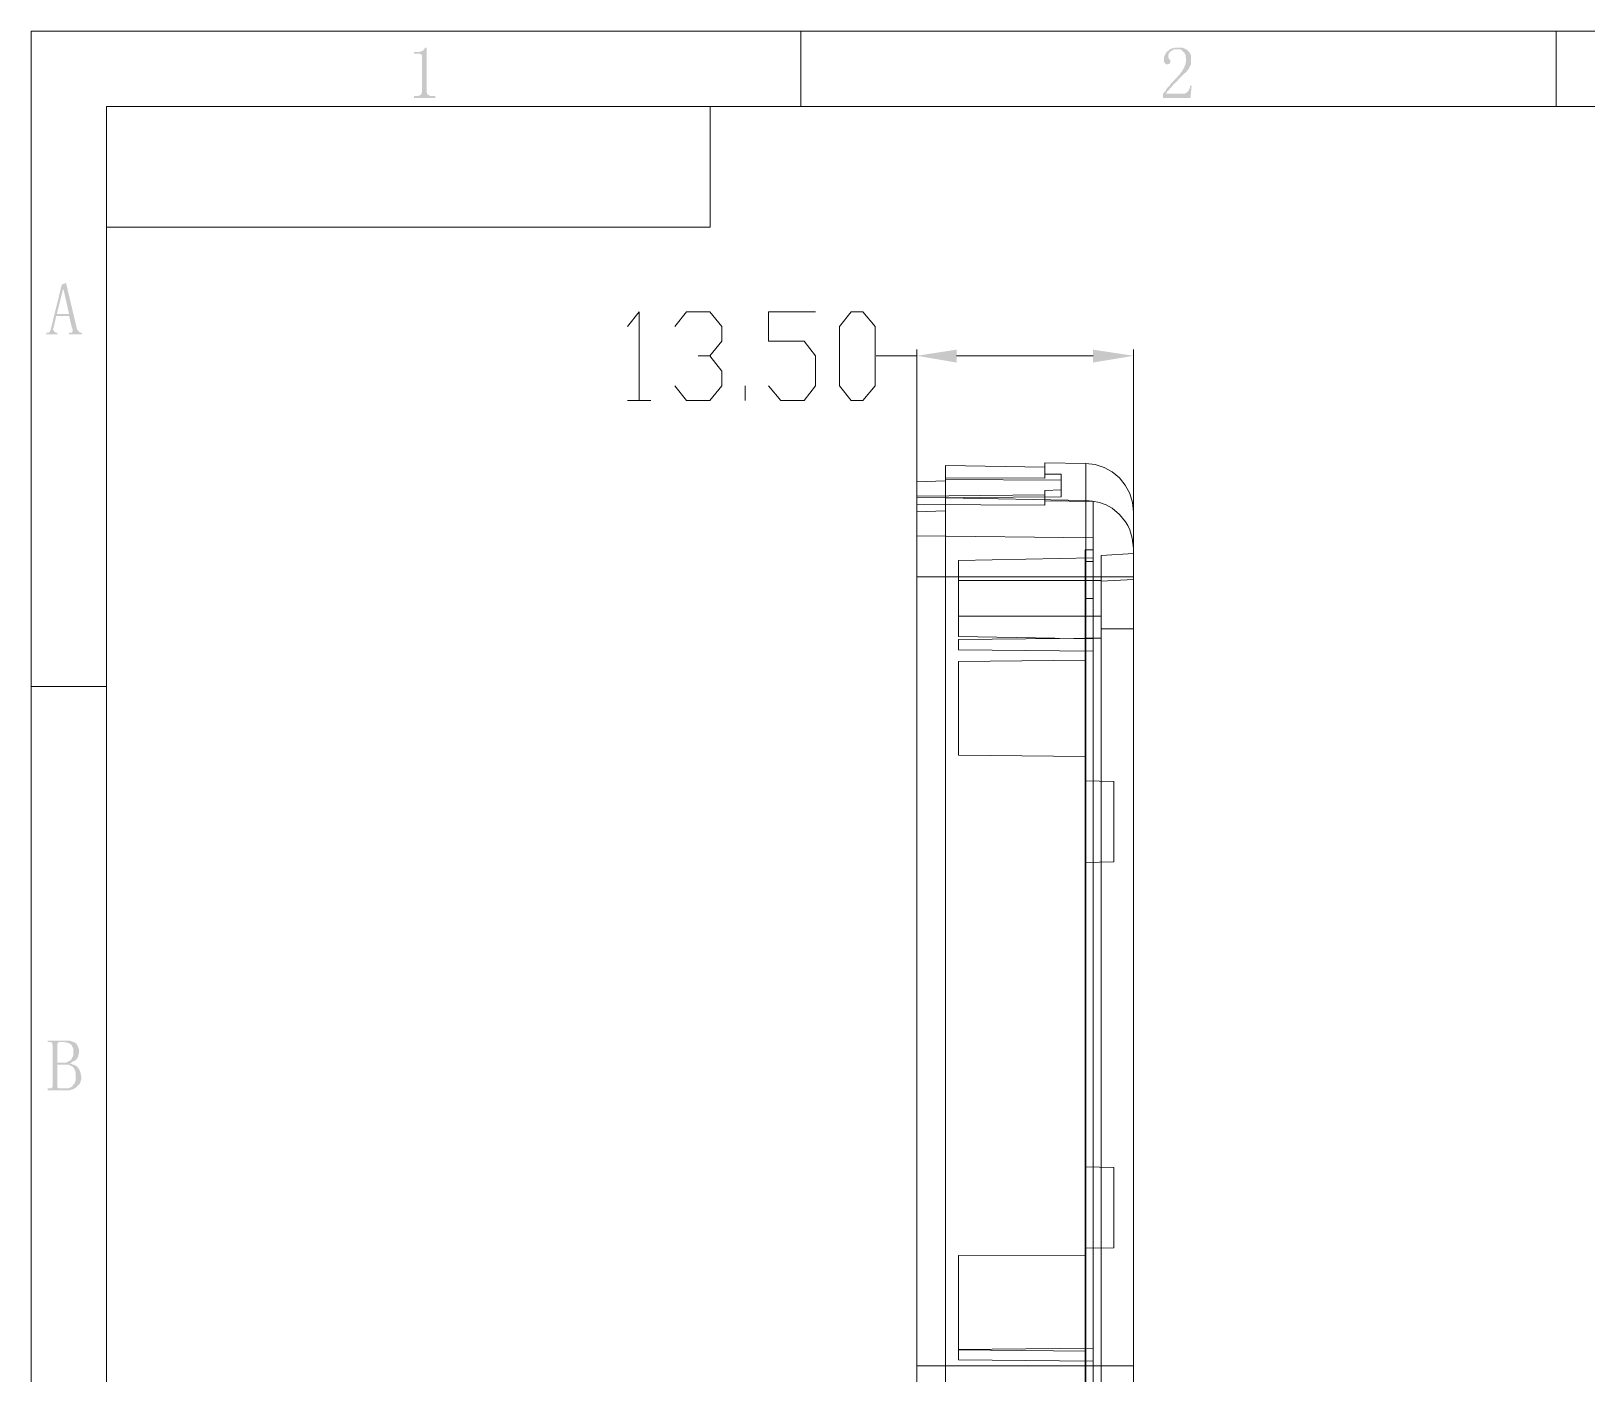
# Model space of a CAD drawing. Header units: millimetres. Extents: x 0 to 210, y 1 to 151.
# Drawn here: x 0.1 to 53.9, y 104.1 to 150.5 of the extents above; entities that cross this region are included whole.
import ezdxf

# ---------------------------------------------------------------- set-up
doc = ezdxf.new("R2010")
doc.units = ezdxf.units.MM

msp = doc.modelspace()

# ---------------------------------------------------------------- hatches: boundary and pattern name
h = msp.add_hatch(color=7)
h.dxf.hatch_style = 2
h.paths.add_polyline_path([(13.799089, 149.946375), (13.756761, 149.946375), (13.714433, 149.904047), (13.693269, 149.861719), (13.608613, 149.819391), (13.54512, 149.798227), (13.354643, 149.798227), (13.354643, 149.734735), (13.566284, 149.734735), (13.608613, 149.713571), (13.629777, 149.692406), (13.629777, 148.401397), (13.608613, 148.337905), (13.587448, 148.316741), (13.502792, 148.274413), (13.354643, 148.274413), (13.354643, 148.210921), (14.095386, 148.210921), (14.095386, 148.274413), (13.926074, 148.274413), (13.841417, 148.316741), (13.820253, 148.337905), (13.799089, 148.380233), (13.799089, 148.422561)])
h = msp.add_hatch(color=7)
h.dxf.hatch_style = 2
h.paths.add_polyline_path([(39.725093, 149.882883), (39.852077, 149.882883), (39.894405, 149.861719), (39.915569, 149.819391), (39.957897, 149.798227), (39.979062, 149.777063), (40.02139, 149.692406), (40.02139, 149.628914), (40.042554, 149.586586), (40.042554, 149.480766), (40.02139, 149.417273), (40.02139, 149.374945), (40.000226, 149.332617), (39.979062, 149.269125), (39.957897, 149.226797), (39.936733, 149.205632), (39.915569, 149.163304), (39.894405, 149.120976), (39.852077, 149.078648), (39.830913, 149.03632), (39.746257, 148.951663), (39.725093, 148.909335), (39.492288, 148.67653), (39.471124, 148.634202), (39.449959, 148.613038), (39.407631, 148.57071), (39.386467, 148.549546), (39.344139, 148.486054), (39.322975, 148.443725), (39.280647, 148.401397), (39.259483, 148.380233), (39.238319, 148.337905), (39.344139, 148.359069), (39.365303, 148.380233), (39.386467, 148.422561), (39.407631, 148.443725), (39.449959, 148.486054), (39.492288, 148.549546), (39.55578, 148.613038), (39.576944, 148.634202), (39.598108, 148.67653), (39.640436, 148.697694), (39.6616, 148.740023), (39.703928, 148.761187), (39.746257, 148.803515), (39.767421, 148.845843), (39.809749, 148.888171), (39.979062, 149.057484), (40.02139, 149.078648), (40.063718, 149.120976), (40.084882, 149.163304), (40.12721, 149.205632), (40.211867, 149.374945), (40.211867, 149.671242), (40.148374, 149.798227), (40.084882, 149.861719), (39.957897, 149.925211), (39.915569, 149.946375), (39.809749, 149.946375), (39.746257, 149.946375), (39.6616, 149.946375), (39.598108, 149.925211), (39.55578, 149.925211), (39.513452, 149.904047), (39.471124, 149.882883), (39.407631, 149.819391), (39.365303, 149.798227), (39.344139, 149.755899), (39.322975, 149.713571), (39.301811, 149.671242), (39.280647, 149.628914), (39.280647, 149.438437), (39.301811, 149.417273), (39.344139, 149.374945), (39.428795, 149.374945), (39.471124, 149.396109), (39.492288, 149.417273), (39.492288, 149.50193), (39.471124, 149.544258), (39.449959, 149.565422), (39.428795, 149.60775), (39.428795, 149.713571), (39.471124, 149.798227), (39.513452, 149.819391), (39.534616, 149.840555), (39.619272, 149.882883)])
h = msp.add_hatch(color=7)
h.dxf.hatch_style = 2
h.paths.add_polyline_path([(40.233031, 148.634202), (40.190702, 148.634202), (40.169538, 148.613038), (40.169538, 148.549546), (40.106046, 148.422561), (40.084882, 148.422561), (40.042554, 148.380233), (40.000226, 148.359069), (39.344139, 148.359069), (39.238319, 148.337905), (39.238319, 148.210921), (40.190702, 148.210921)])
h = msp.add_hatch(color=7)
h.paths.add_polyline_path([(1.439264, 140.676507), (1.545084, 140.232061), (1.566249, 140.232061), (1.566249, 140.168568), (1.545084, 140.12624), (1.545084, 140.105076), (1.439264, 140.105076), (1.439264, 140.041584), (1.88371, 140.041584), (1.88371, 140.105076), (1.820218, 140.105076), (1.777889, 140.12624), (1.756725, 140.168568), (1.714397, 140.210897), (1.333444, 141.819367), (1.185295, 141.755875), (0.804341, 140.210897), (0.762013, 140.12624), (0.740849, 140.105076), (0.656193, 140.105076), (0.656193, 140.041584), (1.037146, 140.041584), (1.037146, 140.105076), (0.973654, 140.105076), (0.931326, 140.12624), (0.910162, 140.168568), (0.888998, 140.189733), (0.888998, 140.232061), (0.910162, 140.295553), (0.994818, 140.676507)])
h.paths.add_polyline_path([(1.015982, 140.739999), (1.227623, 141.586562), (1.248787, 141.586562), (1.439264, 140.739999)])
h = msp.add_hatch(color=7)
h.dxf.hatch_style = 2
h.paths.add_polyline_path([(32.106022, 139.512482), (32.106022, 139.068036), (30.730357, 139.300841)])
h = msp.add_hatch(color=7)
h.dxf.hatch_style = 2
h.paths.add_polyline_path([(36.825613, 139.512482), (36.825613, 139.068036), (38.222443, 139.300841)])
h = msp.add_hatch(color=7)
h.dxf.hatch_style = 2
h.paths.add_polyline_path([(1.460428, 114.856324), (1.52392, 114.877488), (1.566249, 114.919816), (1.629741, 114.94098), (1.650905, 114.962144), (1.693233, 114.983308), (1.714397, 115.025636), (1.735561, 115.0468), (1.756725, 115.089129), (1.756725, 115.152621), (1.777889, 115.194949), (1.777889, 115.343098), (1.756725, 115.40659), (1.735561, 115.448918), (1.714397, 115.491246), (1.693233, 115.533574), (1.650905, 115.554738), (1.629741, 115.575902), (1.608577, 115.597067), (1.566249, 115.597067), (1.52392, 115.618231), (1.460428, 115.639395), (1.354608, 115.639395), (1.291115, 115.639395), (0.698521, 115.639395), (0.698521, 115.597067), (1.248787, 115.597067), (1.31228, 115.575902), (1.354608, 115.575902), (1.4181, 115.554738), (1.502756, 115.51241), (1.52392, 115.491246), (1.545084, 115.448918), (1.566249, 115.40659), (1.587413, 115.364262), (1.587413, 115.131457), (1.566249, 115.089129), (1.545084, 115.0468), (1.52392, 115.004472), (1.502756, 114.962144), (1.481592, 114.962144), (1.4181, 114.919816), (1.333444, 114.877488), (1.037146, 114.877488), (1.037146, 115.533574), (1.05831, 115.575902), (1.079475, 115.575902), (1.121803, 115.597067), (1.248787, 115.597067), (0.762013, 115.597067), (0.804341, 115.575902), (0.84667, 115.575902), (0.84667, 115.554738), (0.867834, 115.51241), (0.867834, 114.052088), (0.84667, 114.00976), (0.825506, 113.988596), (0.783177, 113.988596), (1.121803, 113.988596), (1.100639, 113.988596), (1.05831, 114.00976), (1.037146, 114.00976), (1.037146, 114.813995), (1.269951, 114.813995), (1.4181, 114.813995), (1.502756, 114.771667), (1.545084, 114.750503), (1.566249, 114.729339), (1.608577, 114.687011), (1.629741, 114.644683), (1.650905, 114.602355), (1.650905, 114.560026), (1.672069, 114.496534), (1.672069, 114.263729), (1.650905, 114.221401), (1.629741, 114.157909), (1.608577, 114.136745), (1.566249, 114.094417), (1.545084, 114.052088), (1.502756, 114.030924), (1.4181, 113.988596), (0.698521, 113.988596), (0.698521, 113.925104), (1.460428, 113.925104), (1.502756, 113.946268), (1.545084, 113.946268), (1.672069, 114.00976), (1.799053, 114.136745), (1.841382, 114.221401), (1.841382, 114.263729), (1.862546, 114.306057), (1.862546, 114.411878), (1.841382, 114.47537), (1.841382, 114.517698), (1.820218, 114.560026), (1.799053, 114.623519), (1.777889, 114.665847), (1.756725, 114.687011), (1.735561, 114.708175), (1.714397, 114.750503), (1.629741, 114.792831), (1.566249, 114.813995), (1.52392, 114.83516)])

# ---------------------------------------------------------------- linework, layer by layer
at = {"color": 7, "lineweight": 0}
for points in [[(0.127091, 0.781909), (0.127091, 150.517806)], [(0.127091, 150.517806), (209.884331, 150.517806)], [(26.730345, 150.517806), (26.730345, 147.914623)], [(52.825661, 150.517806), (52.825661, 147.914623)], [(2.730273, 3.385091), (2.730273, 147.914623)], [(23.59806, 147.914623), (23.59806, 143.745299), (2.730273, 143.745299)], [(2.730273, 147.914623), (207.259984, 147.914623)], [(20.740909, 140.316717), (21.143027, 140.824655), (21.143027, 137.755863)], [(22.370543, 140.316717), (22.772661, 140.824655), (23.576896, 140.824655), (24.000178, 140.316717), (24.000178, 139.808779), (23.576896, 139.300841), (23.174779, 139.300841)], [(25.608648, 138.263801), (26.03193, 137.755863), (26.836165, 137.755863), (27.238283, 138.263801), (27.238283, 139.300841), (26.836165, 139.808779), (25.608648, 139.808779), (25.608648, 140.824655), (27.238283, 140.824655)], [(23.576896, 139.300841), (24.000178, 138.771739), (24.000178, 138.263801), (23.576896, 137.755863), (22.772661, 137.755863), (22.370543, 138.263801)], [(30.730357, 139.300841), (29.333527, 139.300841)], [(30.730357, 124.697623), (30.730357, 139.512482)], [(36.825613, 139.300841), (32.106022, 139.300841)], [(38.222443, 126.581226), (38.222443, 139.512482)], [(24.804413, 137.755863), (24.804413, 138.263801)], [(20.740909, 137.755863), (21.545144, 137.755863)], [(31.725069, 135.51247), (31.725069, 57.924937)], [(35.15365, 135.448978), (31.725069, 135.51247)], [(35.15365, 135.068024), (35.15365, 135.597126)], [(36.571644, 135.575962), (35.15365, 135.597126)], [(36.571644, 101.268981), (36.571644, 135.575962)], [(38.222443, 133.904), (38.189661, 134.230675), (38.09273, 134.541138), (37.938929, 134.826683), (37.735536, 135.078606), (37.489833, 135.288201), (37.209096, 135.446762), (36.900607, 135.545584), (36.571644, 135.575962)], [(30.730357, 134.94104), (31.725069, 134.983368)], [(35.15365, 135.068024), (31.725069, 135.089188)], [(31.725069, 135.025696), (35.725081, 135.004532)], [(35.15365, 135.216173), (35.725081, 135.216173)], [(35.725081, 134.433102), (35.725081, 135.216173)], [(30.730357, 58.559859), (30.730357, 134.94104)], [(35.15365, 134.496594), (30.730357, 134.454266)], [(30.730357, 134.390773), (35.725081, 134.433102)], [(35.15365, 134.644742), (35.725081, 134.665907)], [(35.15365, 134.136804), (35.15365, 134.644742)], [(35.15365, 134.136804), (30.730357, 134.157969)], [(31.725069, 133.946328), (30.730357, 133.904)], [(31.725069, 134.390773), (36.571644, 134.306117)], [(36.825613, 134.263789), (35.15365, 134.284953)], [(38.222443, 132.655319), (38.180114, 132.993944), (38.095458, 133.290241), (38.031966, 133.43839), (37.947309, 133.565374), (37.735669, 133.819343), (37.4817, 134.030984), (37.275218, 134.151553), (37.047042, 134.228075), (36.808682, 134.274834), (36.571644, 134.306117)], [(36.825613, 102.983272), (36.825613, 134.263789)], [(38.222443, 133.904), (38.222443, 100.507074)], [(30.730357, 133.0786), (36.825613, 133.015108)], [(36.825613, 132.316693), (32.169514, 132.232037)], [(36.55048, 100.528239), (36.55048, 132.591826)], [(36.825613, 132.591826), (36.55048, 132.591826)], [(37.100746, 132.40135), (38.222443, 132.464842)], [(37.100746, 101.226653), (37.100746, 132.40135)], [(32.169514, 132.232037), (32.169514, 129.60769)], [(36.55048, 132.189709), (36.825613, 132.189709)], [(38.222443, 131.660607), (30.730357, 131.660607)], [(32.169514, 131.533622), (37.100746, 131.533622)], [(38.222443, 131.57595), (37.100746, 131.512458)], [(36.825613, 130.919864), (36.55048, 130.919864)], [(32.169514, 130.306105), (37.100746, 130.306105)], [(36.825613, 129.523034), (32.169514, 129.60769)], [(38.222443, 129.861659), (37.100746, 129.861659)], [(32.169514, 129.50187), (36.825613, 129.544198)], [(32.169514, 129.50187), (32.169514, 129.142081)], [(32.169514, 129.142081), (36.825613, 129.099752)], [(36.55048, 129.544198), (37.100746, 129.544198)], [(32.169514, 128.739963), (36.55048, 128.782291)], [(32.169514, 125.501858), (32.169514, 128.739963)], [(2.709109, 127.872235), (0.127091, 127.872235)], [(32.169514, 125.501858), (36.55048, 125.45953)], [(37.545192, 124.591802), (36.55048, 124.612967)], [(37.545192, 121.819307), (37.545192, 124.591802)], [(37.545192, 121.819307), (36.55048, 121.798143)], [(37.545192, 111.258429), (36.55048, 111.279593)], [(37.545192, 108.485934), (37.545192, 111.258429)], [(32.169514, 108.210801), (36.55048, 108.231965)], [(32.169514, 104.612907), (32.169514, 108.210801)], [(37.545192, 108.485934), (36.55048, 108.46477)], [(32.169514, 104.972696), (36.825613, 105.015024)], [(32.169514, 104.951532), (36.55048, 104.909204)], [(38.222443, 104.401266), (30.730357, 104.401266)], [(32.169514, 104.612907), (36.825613, 104.570579)]]:
    msp.add_lwpolyline(points, dxfattribs=at)
msp.add_lwpolyline([(28.4658, 137.755863), (28.063682, 138.263801), (28.063682, 140.316717), (28.4658, 140.824655), (28.867917, 140.824655), (29.291199, 140.316717), (29.291199, 138.263801), (28.867917, 137.755863)], close=True, dxfattribs=at)

doc.saveas('drawing.dxf')
